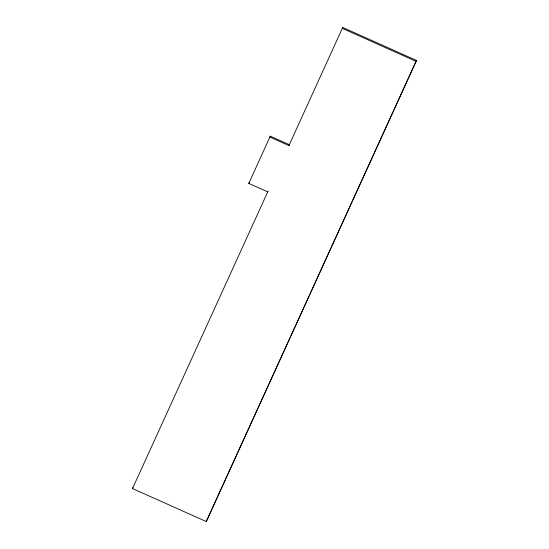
<?xml version="1.0" encoding="UTF-8"?>
<svg xmlns="http://www.w3.org/2000/svg" width="549" height="549" viewBox="0 0 549 549"><rect width="100%" height="100%" fill="white"/><g stroke="black" fill="none" stroke-linecap="round" stroke-linejoin="round"><path stroke-width="0.82" d="M267.788 191.91L248.8 183.414L249.164 182.474M288.911 145.602L289.275 144.655L270.28 136.166L269.923 137.106L288.911 145.602L342.727 27.45L416.499 60.445L206.273 521.55L132.501 488.555L132.865 487.615M342.727 27.45L342.363 28.39L416.135 61.385M206.273 521.55L416.499 60.445M248.8 183.414L270.28 136.166M132.501 488.555L268.152 190.97"/></g></svg>
